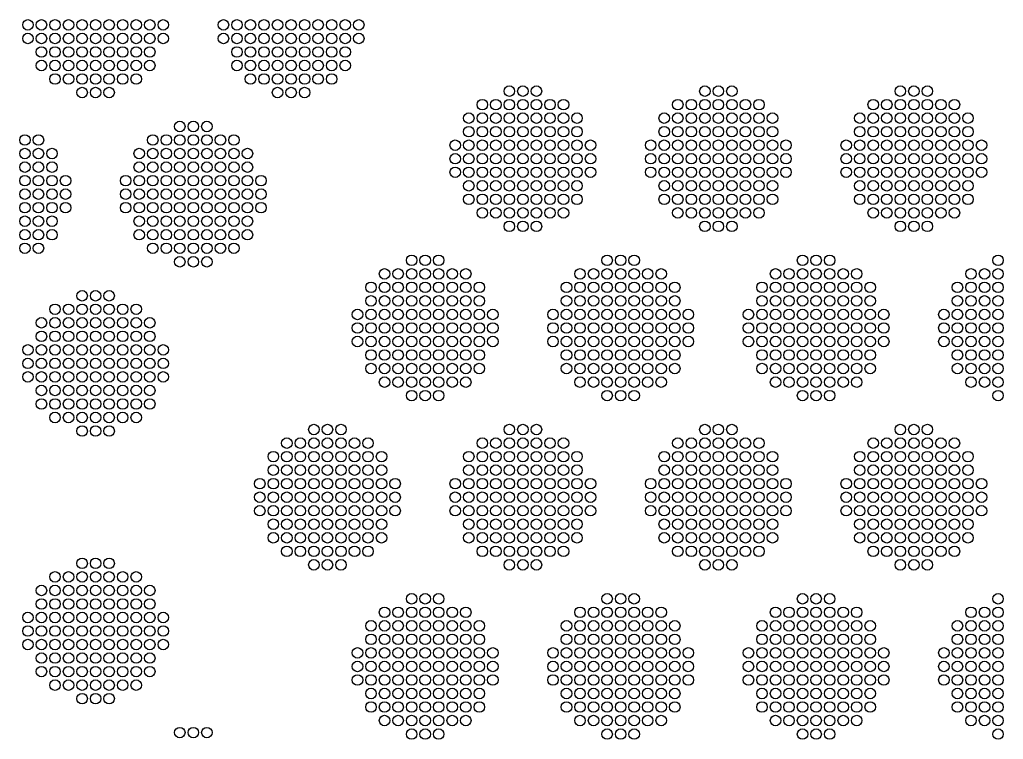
# Model space of a CAD drawing. Extents: x -49 to 54, y -38 to 38.
# Drawn here: x 8.96 to 15.5, y -0.04 to 4.75 of the extents above; entities that cross this region are included whole.
import ezdxf

# ---------------------------------------------------------------- set-up
doc = ezdxf.new("R2010")
doc.units = 0
doc.layers.add('LOWER_ELECTRODE', color=1, linetype='CONTINUOUS')

msp = doc.modelspace()

# ---------------------------------------------------------------- linework, layer by layer
at = {"layer": 'LOWER_ELECTRODE'}
for centre in [(9.0128, 4.7128), (9.1028, 4.7128), (9.1928, 4.7128), (9.2828, 4.7128), (9.3728, 4.7128), (9.4628, 4.7128), (9.5528, 4.7128), (9.6428, 4.7128), (9.7328, 4.7128), (9.8228, 4.7128), (9.9128, 4.7128), (10.3128, 4.7128), (10.4028, 4.7128), (10.4928, 4.7128), (10.5828, 4.7128), (10.6728, 4.7128), (10.7628, 4.7128), (10.8528, 4.7128), (10.9428, 4.7128), (11.0328, 4.7128), (11.1228, 4.7128), (11.2128, 4.7128), (9.0128, 4.6228), (9.1028, 4.6228), (9.1928, 4.6228), (9.2828, 4.6228), (9.3728, 4.6228), (9.4628, 4.6228), (9.5528, 4.6228), (9.6428, 4.6228), (9.7328, 4.6228), (9.8228, 4.6228), (9.9128, 4.6228), (10.3128, 4.6228), (10.4028, 4.6228), (10.4928, 4.6228), (10.5828, 4.6228), (10.6728, 4.6228), (10.7628, 4.6228), (10.8528, 4.6228), (10.9428, 4.6228), (11.0328, 4.6228), (11.1228, 4.6228), (11.2128, 4.6228), (9.1028, 4.5328), (9.1928, 4.5328), (9.2828, 4.5328), (9.3728, 4.5328), (9.4628, 4.5328), (9.5528, 4.5328), (9.6428, 4.5328), (9.7328, 4.5328), (9.8228, 4.5328), (10.4028, 4.5328), (10.4928, 4.5328), (10.5828, 4.5328), (10.6728, 4.5328), (10.7628, 4.5328), (10.8528, 4.5328), (10.9428, 4.5328), (11.0328, 4.5328), (11.1228, 4.5328), (9.1028, 4.4428), (9.1928, 4.4428), (9.2828, 4.4428), (9.3728, 4.4428), (9.4628, 4.4428), (9.5528, 4.4428), (9.6428, 4.4428), (9.7328, 4.4428), (9.8228, 4.4428), (10.4028, 4.4428), (10.4928, 4.4428), (10.5828, 4.4428), (10.6728, 4.4428), (10.7628, 4.4428), (10.8528, 4.4428), (10.9428, 4.4428), (11.0328, 4.4428), (11.1228, 4.4428), (9.1928, 4.3528), (9.2828, 4.3528), (9.3728, 4.3528), (9.4628, 4.3528), (9.5528, 4.3528), (9.6428, 4.3528), (9.7328, 4.3528), (10.4928, 4.3528), (10.5828, 4.3528), (10.6728, 4.3528), (10.7628, 4.3528), (10.8528, 4.3528), (10.9428, 4.3528), (11.0328, 4.3528), (9.3728, 4.2628), (9.4628, 4.2628), (9.5528, 4.2628), (10.6728, 4.2628), (10.7628, 4.2628), (10.8528, 4.2628), (12.2146, 4.2726), (12.3046, 4.2726), (12.3946, 4.2726), (13.5146, 4.2726), (13.6046, 4.2726), (13.6946, 4.2726), (14.8146, 4.2726), (14.9046, 4.2726), (14.9946, 4.2726), (12.0346, 4.1826), (12.1246, 4.1826), (12.2146, 4.1826), (12.3046, 4.1826), (12.3946, 4.1826), (12.4846, 4.1826), (12.5746, 4.1826), (13.3346, 4.1826), (13.4246, 4.1826), (13.5146, 4.1826), (13.6046, 4.1826), (13.6946, 4.1826), (13.7846, 4.1826), (13.8746, 4.1826), (14.6346, 4.1826), (14.7246, 4.1826), (14.8146, 4.1826), (14.9046, 4.1826), (14.9946, 4.1826), (15.0846, 4.1826), (15.1746, 4.1826), (11.9446, 4.0926), (12.0346, 4.0926), (12.1246, 4.0926), (12.2146, 4.0926), (12.3046, 4.0926), (12.3946, 4.0926), (12.4846, 4.0926), (12.5746, 4.0926), (12.6646, 4.0926), (13.2446, 4.0926), (13.3346, 4.0926), (13.4246, 4.0926), (13.5146, 4.0926), (13.6046, 4.0926), (13.6946, 4.0926), (13.7846, 4.0926), (13.8746, 4.0926), (13.9646, 4.0926), (14.5446, 4.0926), (14.6346, 4.0926), (14.7246, 4.0926), (14.8146, 4.0926), (14.9046, 4.0926), (14.9946, 4.0926), (15.0846, 4.0926), (15.1746, 4.0926), (15.2646, 4.0926), (10.0228, 4.037), (10.1128, 4.037), (10.2028, 4.037), (11.9446, 4.0026), (12.0346, 4.0026), (12.1246, 4.0026), (12.2146, 4.0026), (12.3046, 4.0026), (12.3946, 4.0026), (12.4846, 4.0026), (12.5746, 4.0026), (12.6646, 4.0026), (13.2446, 4.0026), (13.3346, 4.0026), (13.4246, 4.0026), (13.5146, 4.0026), (13.6046, 4.0026), (13.6946, 4.0026), (13.7846, 4.0026), (13.8746, 4.0026), (13.9646, 4.0026), (14.5446, 4.0026), (14.6346, 4.0026), (14.7246, 4.0026), (14.8146, 4.0026), (14.9046, 4.0026), (14.9946, 4.0026), (15.0846, 4.0026), (15.1746, 4.0026), (15.2646, 4.0026), (8.9928, 3.947), (9.0828, 3.947), (9.8428, 3.947), (9.9328, 3.947), (10.0228, 3.947), (10.1128, 3.947), (10.2028, 3.947), (10.2928, 3.947), (10.3828, 3.947), (11.8546, 3.9126), (11.9446, 3.9126), (12.0346, 3.9126), (12.1246, 3.9126), (12.2146, 3.9126), (12.3046, 3.9126), (12.3946, 3.9126), (12.4846, 3.9126), (12.5746, 3.9126), (12.6646, 3.9126), (12.7546, 3.9126), (13.1546, 3.9126), (13.2446, 3.9126), (13.3346, 3.9126), (13.4246, 3.9126), (13.5146, 3.9126), (13.6046, 3.9126), (13.6946, 3.9126), (13.7846, 3.9126), (13.8746, 3.9126), (13.9646, 3.9126), (14.0546, 3.9126), (14.4546, 3.9126), (14.5446, 3.9126), (14.6346, 3.9126), (14.7246, 3.9126), (14.8146, 3.9126), (14.9046, 3.9126), (14.9946, 3.9126), (15.0846, 3.9126), (15.1746, 3.9126), (15.2646, 3.9126), (15.3546, 3.9126), (8.9928, 3.857), (9.0828, 3.857), (9.1728, 3.857), (9.7528, 3.857), (9.8428, 3.857), (9.9328, 3.857), (10.0228, 3.857), (10.1128, 3.857), (10.2028, 3.857), (10.2928, 3.857), (10.3828, 3.857), (10.4728, 3.857), (8.9928, 3.767), (9.0828, 3.767), (9.1728, 3.767), (9.7528, 3.767), (9.8428, 3.767), (9.9328, 3.767), (10.0228, 3.767), (10.1128, 3.767), (10.2028, 3.767), (10.2928, 3.767), (10.3828, 3.767), (10.4728, 3.767), (11.8546, 3.8226), (11.9446, 3.8226), (12.0346, 3.8226), (12.1246, 3.8226), (12.2146, 3.8226), (12.3046, 3.8226), (12.3946, 3.8226), (12.4846, 3.8226), (12.5746, 3.8226), (12.6646, 3.8226), (12.7546, 3.8226), (13.1546, 3.8226), (13.2446, 3.8226), (13.3346, 3.8226), (13.4246, 3.8226), (13.5146, 3.8226), (13.6046, 3.8226), (13.6946, 3.8226), (13.7846, 3.8226), (13.8746, 3.8226), (13.9646, 3.8226), (14.0546, 3.8226), (14.4546, 3.8226), (14.5446, 3.8226), (14.6346, 3.8226), (14.7246, 3.8226), (14.8146, 3.8226), (14.9046, 3.8226), (14.9946, 3.8226), (15.0846, 3.8226), (15.1746, 3.8226), (15.2646, 3.8226), (15.3546, 3.8226), (11.8546, 3.7326), (11.9446, 3.7326), (12.0346, 3.7326), (12.1246, 3.7326), (12.2146, 3.7326), (12.3046, 3.7326), (12.3946, 3.7326), (12.4846, 3.7326), (12.5746, 3.7326), (12.6646, 3.7326), (12.7546, 3.7326), (13.1546, 3.7326), (13.2446, 3.7326), (13.3346, 3.7326), (13.4246, 3.7326), (13.5146, 3.7326), (13.6046, 3.7326), (13.6946, 3.7326), (13.7846, 3.7326), (13.8746, 3.7326), (13.9646, 3.7326), (14.0546, 3.7326), (14.4546, 3.7326), (14.5446, 3.7326), (14.6346, 3.7326), (14.7246, 3.7326), (14.8146, 3.7326), (14.9046, 3.7326), (14.9946, 3.7326), (15.0846, 3.7326), (15.1746, 3.7326), (15.2646, 3.7326), (15.3546, 3.7326), (8.9928, 3.677), (9.0828, 3.677), (9.1728, 3.677), (9.2628, 3.677), (9.6628, 3.677), (9.7528, 3.677), (9.8428, 3.677), (9.9328, 3.677), (10.0228, 3.677), (10.1128, 3.677), (10.2028, 3.677), (10.2928, 3.677), (10.3828, 3.677), (10.4728, 3.677), (10.5628, 3.677), (11.9446, 3.6426), (12.0346, 3.6426), (12.1246, 3.6426), (12.2146, 3.6426), (12.3046, 3.6426), (12.3946, 3.6426), (12.4846, 3.6426), (12.5746, 3.6426), (12.6646, 3.6426), (13.2446, 3.6426), (13.3346, 3.6426), (13.4246, 3.6426), (13.5146, 3.6426), (13.6046, 3.6426), (13.6946, 3.6426), (13.7846, 3.6426), (13.8746, 3.6426), (13.9646, 3.6426), (14.5446, 3.6426), (14.6346, 3.6426), (14.7246, 3.6426), (14.8146, 3.6426), (14.9046, 3.6426), (14.9946, 3.6426), (15.0846, 3.6426), (15.1746, 3.6426), (15.2646, 3.6426), (8.9928, 3.587), (9.0828, 3.587), (9.1728, 3.587), (9.2628, 3.587), (9.6628, 3.587), (9.7528, 3.587), (9.8428, 3.587), (9.9328, 3.587), (10.0228, 3.587), (10.1128, 3.587), (10.2028, 3.587), (10.2928, 3.587), (10.3828, 3.587), (10.4728, 3.587), (10.5628, 3.587), (11.9446, 3.5526), (12.0346, 3.5526), (12.1246, 3.5526), (12.2146, 3.5526), (12.3046, 3.5526), (12.3946, 3.5526), (12.4846, 3.5526), (12.5746, 3.5526), (12.6646, 3.5526), (13.2446, 3.5526), (13.3346, 3.5526), (13.4246, 3.5526), (13.5146, 3.5526), (13.6046, 3.5526), (13.6946, 3.5526), (13.7846, 3.5526), (13.8746, 3.5526), (13.9646, 3.5526), (14.5446, 3.5526), (14.6346, 3.5526), (14.7246, 3.5526), (14.8146, 3.5526), (14.9046, 3.5526), (14.9946, 3.5526), (15.0846, 3.5526), (15.1746, 3.5526), (15.2646, 3.5526), (8.9928, 3.497), (9.0828, 3.497), (9.1728, 3.497), (9.2628, 3.497), (9.6628, 3.497), (9.7528, 3.497), (9.8428, 3.497), (9.9328, 3.497), (10.0228, 3.497), (10.1128, 3.497), (10.2028, 3.497), (10.2928, 3.497), (10.3828, 3.497), (10.4728, 3.497), (10.5628, 3.497), (12.0346, 3.4626), (12.1246, 3.4626), (12.2146, 3.4626), (12.3046, 3.4626), (12.3946, 3.4626), (12.4846, 3.4626), (12.5746, 3.4626), (13.3346, 3.4626), (13.4246, 3.4626), (13.5146, 3.4626), (13.6046, 3.4626), (13.6946, 3.4626), (13.7846, 3.4626), (13.8746, 3.4626), (14.6346, 3.4626), (14.7246, 3.4626), (14.8146, 3.4626), (14.9046, 3.4626), (14.9946, 3.4626), (15.0846, 3.4626), (15.1746, 3.4626), (8.9928, 3.407), (9.0828, 3.407), (9.1728, 3.407), (9.7528, 3.407), (9.8428, 3.407), (9.9328, 3.407), (10.0228, 3.407), (10.1128, 3.407), (10.2028, 3.407), (10.2928, 3.407), (10.3828, 3.407), (10.4728, 3.407), (12.2146, 3.3726), (12.3046, 3.3726), (12.3946, 3.3726), (13.5146, 3.3726), (13.6046, 3.3726), (13.6946, 3.3726), (14.8146, 3.3726), (14.9046, 3.3726), (14.9946, 3.3726), (8.9928, 3.317), (9.0828, 3.317), (9.1728, 3.317), (9.7528, 3.317), (9.8428, 3.317), (9.9328, 3.317), (10.0228, 3.317), (10.1128, 3.317), (10.2028, 3.317), (10.2928, 3.317), (10.3828, 3.317), (10.4728, 3.317), (8.9928, 3.227), (9.0828, 3.227), (9.8428, 3.227), (9.9328, 3.227), (10.0228, 3.227), (10.1128, 3.227), (10.2028, 3.227), (10.2928, 3.227), (10.3828, 3.227), (10.0228, 3.137), (10.1128, 3.137), (10.2028, 3.137), (11.5646, 3.1468), (11.6546, 3.1468), (11.7446, 3.1468), (12.8646, 3.1468), (12.9546, 3.1468), (13.0446, 3.1468), (14.1646, 3.1468), (14.2546, 3.1468), (14.3446, 3.1468), (15.4646, 3.1468), (11.3846, 3.0568), (11.4746, 3.0568), (11.5646, 3.0568), (11.6546, 3.0568), (11.7446, 3.0568), (11.8346, 3.0568), (11.9246, 3.0568), (12.6846, 3.0568), (12.7746, 3.0568), (12.8646, 3.0568), (12.9546, 3.0568), (13.0446, 3.0568), (13.1346, 3.0568), (13.2246, 3.0568), (13.9846, 3.0568), (14.0746, 3.0568), (14.1646, 3.0568), (14.2546, 3.0568), (14.3446, 3.0568), (14.4346, 3.0568), (14.5246, 3.0568), (15.2846, 3.0568), (15.3746, 3.0568), (15.4646, 3.0568), (9.3728, 2.9111), (9.4628, 2.9111), (9.5528, 2.9111), (11.2946, 2.9668), (11.3846, 2.9668), (11.4746, 2.9668), (11.5646, 2.9668), (11.6546, 2.9668), (11.7446, 2.9668), (11.8346, 2.9668), (11.9246, 2.9668), (12.0146, 2.9668), (12.5946, 2.9668), (12.6846, 2.9668), (12.7746, 2.9668), (12.8646, 2.9668), (12.9546, 2.9668), (13.0446, 2.9668), (13.1346, 2.9668), (13.2246, 2.9668), (13.3146, 2.9668), (13.8946, 2.9668), (13.9846, 2.9668), (14.0746, 2.9668), (14.1646, 2.9668), (14.2546, 2.9668), (14.3446, 2.9668), (14.4346, 2.9668), (14.5246, 2.9668), (14.6146, 2.9668), (15.1946, 2.9668), (15.2846, 2.9668), (15.3746, 2.9668), (15.4646, 2.9668), (11.2946, 2.8768), (11.3846, 2.8768), (11.4746, 2.8768), (11.5646, 2.8768), (11.6546, 2.8768), (11.7446, 2.8768), (11.8346, 2.8768), (11.9246, 2.8768), (12.0146, 2.8768), (12.5946, 2.8768), (12.6846, 2.8768), (12.7746, 2.8768), (12.8646, 2.8768), (12.9546, 2.8768), (13.0446, 2.8768), (13.1346, 2.8768), (13.2246, 2.8768), (13.3146, 2.8768), (13.8946, 2.8768), (13.9846, 2.8768), (14.0746, 2.8768), (14.1646, 2.8768), (14.2546, 2.8768), (14.3446, 2.8768), (14.4346, 2.8768), (14.5246, 2.8768), (14.6146, 2.8768), (15.1946, 2.8768), (15.2846, 2.8768), (15.3746, 2.8768), (15.4646, 2.8768), (9.1928, 2.8211), (9.2828, 2.8211), (9.3728, 2.8211), (9.4628, 2.8211), (9.5528, 2.8211), (9.6428, 2.8211), (9.7328, 2.8211), (11.2046, 2.7868), (11.2946, 2.7868), (11.3846, 2.7868), (11.4746, 2.7868), (11.5646, 2.7868), (11.6546, 2.7868), (11.7446, 2.7868), (11.8346, 2.7868), (11.9246, 2.7868), (12.0146, 2.7868), (12.1046, 2.7868), (12.5046, 2.7868), (12.5946, 2.7868), (12.6846, 2.7868), (12.7746, 2.7868), (12.8646, 2.7868), (12.9546, 2.7868), (13.0446, 2.7868), (13.1346, 2.7868), (13.2246, 2.7868), (13.3146, 2.7868), (13.4046, 2.7868), (13.8046, 2.7868), (13.8946, 2.7868), (13.9846, 2.7868), (14.0746, 2.7868), (14.1646, 2.7868), (14.2546, 2.7868), (14.3446, 2.7868), (14.4346, 2.7868), (14.5246, 2.7868), (14.6146, 2.7868), (14.7046, 2.7868), (15.1046, 2.7868), (15.1946, 2.7868), (15.2846, 2.7868), (15.3746, 2.7868), (15.4646, 2.7868), (9.1028, 2.7311), (9.1928, 2.7311), (9.2828, 2.7311), (9.3728, 2.7311), (9.4628, 2.7311), (9.5528, 2.7311), (9.6428, 2.7311), (9.7328, 2.7311), (9.8228, 2.7311), (11.2046, 2.6968), (11.2946, 2.6968), (11.3846, 2.6968), (11.4746, 2.6968), (11.5646, 2.6968), (11.6546, 2.6968), (11.7446, 2.6968), (11.8346, 2.6968), (11.9246, 2.6968), (12.0146, 2.6968), (12.1046, 2.6968), (12.5046, 2.6968), (12.5946, 2.6968), (12.6846, 2.6968), (12.7746, 2.6968), (12.8646, 2.6968), (12.9546, 2.6968), (13.0446, 2.6968), (13.1346, 2.6968), (13.2246, 2.6968), (13.3146, 2.6968), (13.4046, 2.6968), (13.8046, 2.6968), (13.8946, 2.6968), (13.9846, 2.6968), (14.0746, 2.6968), (14.1646, 2.6968), (14.2546, 2.6968), (14.3446, 2.6968), (14.4346, 2.6968), (14.5246, 2.6968), (14.6146, 2.6968), (14.7046, 2.6968), (15.1046, 2.6968), (15.1946, 2.6968), (15.2846, 2.6968), (15.3746, 2.6968), (15.4646, 2.6968), (9.1028, 2.6411), (9.1928, 2.6411), (9.2828, 2.6411), (9.3728, 2.6411), (9.4628, 2.6411), (9.5528, 2.6411), (9.6428, 2.6411), (9.7328, 2.6411), (9.8228, 2.6411), (11.2046, 2.6068), (11.2946, 2.6068), (11.3846, 2.6068), (11.4746, 2.6068), (11.5646, 2.6068), (11.6546, 2.6068), (11.7446, 2.6068), (11.8346, 2.6068), (11.9246, 2.6068), (12.0146, 2.6068), (12.1046, 2.6068), (12.5046, 2.6068), (12.5946, 2.6068), (12.6846, 2.6068), (12.7746, 2.6068), (12.8646, 2.6068), (12.9546, 2.6068), (13.0446, 2.6068), (13.1346, 2.6068), (13.2246, 2.6068), (13.3146, 2.6068), (13.4046, 2.6068), (13.8046, 2.6068), (13.8946, 2.6068), (13.9846, 2.6068), (14.0746, 2.6068), (14.1646, 2.6068), (14.2546, 2.6068), (14.3446, 2.6068), (14.4346, 2.6068), (14.5246, 2.6068), (14.6146, 2.6068), (14.7046, 2.6068), (15.1046, 2.6068), (15.1946, 2.6068), (15.2846, 2.6068), (15.3746, 2.6068), (15.4646, 2.6068), (9.0128, 2.5511), (9.1028, 2.5511), (9.1928, 2.5511), (9.2828, 2.5511), (9.3728, 2.5511), (9.4628, 2.5511), (9.5528, 2.5511), (9.6428, 2.5511), (9.7328, 2.5511), (9.8228, 2.5511), (9.9128, 2.5511), (11.2946, 2.5168), (11.3846, 2.5168), (11.4746, 2.5168), (11.5646, 2.5168), (11.6546, 2.5168), (11.7446, 2.5168), (11.8346, 2.5168), (11.9246, 2.5168), (12.0146, 2.5168), (12.5946, 2.5168), (12.6846, 2.5168), (12.7746, 2.5168), (12.8646, 2.5168), (12.9546, 2.5168), (13.0446, 2.5168), (13.1346, 2.5168), (13.2246, 2.5168), (13.3146, 2.5168), (13.8946, 2.5168), (13.9846, 2.5168), (14.0746, 2.5168), (14.1646, 2.5168), (14.2546, 2.5168), (14.3446, 2.5168), (14.4346, 2.5168), (14.5246, 2.5168), (14.6146, 2.5168), (15.1946, 2.5168), (15.2846, 2.5168), (15.3746, 2.5168), (15.4646, 2.5168), (9.0128, 2.4611), (9.1028, 2.4611), (9.1928, 2.4611), (9.2828, 2.4611), (9.3728, 2.4611), (9.4628, 2.4611), (9.5528, 2.4611), (9.6428, 2.4611), (9.7328, 2.4611), (9.8228, 2.4611), (9.9128, 2.4611), (11.2946, 2.4268), (11.3846, 2.4268), (11.4746, 2.4268), (11.5646, 2.4268), (11.6546, 2.4268), (11.7446, 2.4268), (11.8346, 2.4268), (11.9246, 2.4268), (12.0146, 2.4268), (12.5946, 2.4268), (12.6846, 2.4268), (12.7746, 2.4268), (12.8646, 2.4268), (12.9546, 2.4268), (13.0446, 2.4268), (13.1346, 2.4268), (13.2246, 2.4268), (13.3146, 2.4268), (13.8946, 2.4268), (13.9846, 2.4268), (14.0746, 2.4268), (14.1646, 2.4268), (14.2546, 2.4268), (14.3446, 2.4268), (14.4346, 2.4268), (14.5246, 2.4268), (14.6146, 2.4268), (15.1946, 2.4268), (15.2846, 2.4268), (15.3746, 2.4268), (15.4646, 2.4268), (9.0128, 2.3711), (9.1028, 2.3711), (9.1928, 2.3711), (9.2828, 2.3711), (9.3728, 2.3711), (9.4628, 2.3711), (9.5528, 2.3711), (9.6428, 2.3711), (9.7328, 2.3711), (9.8228, 2.3711), (9.9128, 2.3711), (11.3846, 2.3368), (11.4746, 2.3368), (11.5646, 2.3368), (11.6546, 2.3368), (11.7446, 2.3368), (11.8346, 2.3368), (11.9246, 2.3368), (12.6846, 2.3368), (12.7746, 2.3368), (12.8646, 2.3368), (12.9546, 2.3368), (13.0446, 2.3368), (13.1346, 2.3368), (13.2246, 2.3368), (13.9846, 2.3368), (14.0746, 2.3368), (14.1646, 2.3368), (14.2546, 2.3368), (14.3446, 2.3368), (14.4346, 2.3368), (14.5246, 2.3368), (15.2846, 2.3368), (15.3746, 2.3368), (15.4646, 2.3368), (9.1028, 2.2811), (9.1928, 2.2811), (9.2828, 2.2811), (9.3728, 2.2811), (9.4628, 2.2811), (9.5528, 2.2811), (9.6428, 2.2811), (9.7328, 2.2811), (9.8228, 2.2811), (9.1028, 2.1911), (9.1928, 2.1911), (9.2828, 2.1911), (9.3728, 2.1911), (9.4628, 2.1911), (9.5528, 2.1911), (9.6428, 2.1911), (9.7328, 2.1911), (9.8228, 2.1911), (11.5646, 2.2468), (11.6546, 2.2468), (11.7446, 2.2468), (12.8646, 2.2468), (12.9546, 2.2468), (13.0446, 2.2468), (14.1646, 2.2468), (14.2546, 2.2468), (14.3446, 2.2468), (15.4646, 2.2468), (9.1928, 2.1011), (9.2828, 2.1011), (9.3728, 2.1011), (9.4628, 2.1011), (9.5528, 2.1011), (9.6428, 2.1011), (9.7328, 2.1011), (9.3728, 2.0111), (9.4628, 2.0111), (9.5528, 2.0111), (10.9146, 2.0209), (11.0046, 2.0209), (11.0946, 2.0209), (12.2146, 2.0209), (12.3046, 2.0209), (12.3946, 2.0209), (13.5146, 2.0209), (13.6046, 2.0209), (13.6946, 2.0209), (14.8146, 2.0209), (14.9046, 2.0209), (14.9946, 2.0209), (10.7346, 1.9309), (10.8246, 1.9309), (10.9146, 1.9309), (11.0046, 1.9309), (11.0946, 1.9309), (11.1846, 1.9309), (11.2746, 1.9309), (12.0346, 1.9309), (12.1246, 1.9309), (12.2146, 1.9309), (12.3046, 1.9309), (12.3946, 1.9309), (12.4846, 1.9309), (12.5746, 1.9309), (13.3346, 1.9309), (13.4246, 1.9309), (13.5146, 1.9309), (13.6046, 1.9309), (13.6946, 1.9309), (13.7846, 1.9309), (13.8746, 1.9309), (14.6346, 1.9309), (14.7246, 1.9309), (14.8146, 1.9309), (14.9046, 1.9309), (14.9946, 1.9309), (15.0846, 1.9309), (15.1746, 1.9309), (10.6446, 1.8409), (10.7346, 1.8409), (10.8246, 1.8409), (10.9146, 1.8409), (11.0046, 1.8409), (11.0946, 1.8409), (11.1846, 1.8409), (11.2746, 1.8409), (11.3646, 1.8409), (11.9446, 1.8409), (12.0346, 1.8409), (12.1246, 1.8409), (12.2146, 1.8409), (12.3046, 1.8409), (12.3946, 1.8409), (12.4846, 1.8409), (12.5746, 1.8409), (12.6646, 1.8409), (13.2446, 1.8409), (13.3346, 1.8409), (13.4246, 1.8409), (13.5146, 1.8409), (13.6046, 1.8409), (13.6946, 1.8409), (13.7846, 1.8409), (13.8746, 1.8409), (13.9646, 1.8409), (14.5446, 1.8409), (14.6346, 1.8409), (14.7246, 1.8409), (14.8146, 1.8409), (14.9046, 1.8409), (14.9946, 1.8409), (15.0846, 1.8409), (15.1746, 1.8409), (15.2646, 1.8409), (10.6446, 1.7509), (10.7346, 1.7509), (10.8246, 1.7509), (10.9146, 1.7509), (11.0046, 1.7509), (11.0946, 1.7509), (11.1846, 1.7509), (11.2746, 1.7509), (11.3646, 1.7509), (11.9446, 1.7509), (12.0346, 1.7509), (12.1246, 1.7509), (12.2146, 1.7509), (12.3046, 1.7509), (12.3946, 1.7509), (12.4846, 1.7509), (12.5746, 1.7509), (12.6646, 1.7509), (13.2446, 1.7509), (13.3346, 1.7509), (13.4246, 1.7509), (13.5146, 1.7509), (13.6046, 1.7509), (13.6946, 1.7509), (13.7846, 1.7509), (13.8746, 1.7509), (13.9646, 1.7509), (14.5446, 1.7509), (14.6346, 1.7509), (14.7246, 1.7509), (14.8146, 1.7509), (14.9046, 1.7509), (14.9946, 1.7509), (15.0846, 1.7509), (15.1746, 1.7509), (15.2646, 1.7509), (10.5546, 1.6609), (10.6446, 1.6609), (10.7346, 1.6609), (10.8246, 1.6609), (10.9146, 1.6609), (11.0046, 1.6609), (11.0946, 1.6609), (11.1846, 1.6609), (11.2746, 1.6609), (11.3646, 1.6609), (11.4546, 1.6609), (11.8546, 1.6609), (11.9446, 1.6609), (12.0346, 1.6609), (12.1246, 1.6609), (12.2146, 1.6609), (12.3046, 1.6609), (12.3946, 1.6609), (12.4846, 1.6609), (12.5746, 1.6609), (12.6646, 1.6609), (12.7546, 1.6609), (13.1546, 1.6609), (13.2446, 1.6609), (13.3346, 1.6609), (13.4246, 1.6609), (13.5146, 1.6609), (13.6046, 1.6609), (13.6946, 1.6609), (13.7846, 1.6609), (13.8746, 1.6609), (13.9646, 1.6609), (14.0546, 1.6609), (14.4546, 1.6609), (14.5446, 1.6609), (14.6346, 1.6609), (14.7246, 1.6609), (14.8146, 1.6609), (14.9046, 1.6609), (14.9946, 1.6609), (15.0846, 1.6609), (15.1746, 1.6609), (15.2646, 1.6609), (15.3546, 1.6609), (10.5546, 1.5709), (10.6446, 1.5709), (10.7346, 1.5709), (10.8246, 1.5709), (10.9146, 1.5709), (11.0046, 1.5709), (11.0946, 1.5709), (11.1846, 1.5709), (11.2746, 1.5709), (11.3646, 1.5709), (11.4546, 1.5709), (11.8546, 1.5709), (11.9446, 1.5709), (12.0346, 1.5709), (12.1246, 1.5709), (12.2146, 1.5709), (12.3046, 1.5709), (12.3946, 1.5709), (12.4846, 1.5709), (12.5746, 1.5709), (12.6646, 1.5709), (12.7546, 1.5709), (13.1546, 1.5709), (13.2446, 1.5709), (13.3346, 1.5709), (13.4246, 1.5709), (13.5146, 1.5709), (13.6046, 1.5709), (13.6946, 1.5709), (13.7846, 1.5709), (13.8746, 1.5709), (13.9646, 1.5709), (14.0546, 1.5709), (14.4546, 1.5709), (14.5446, 1.5709), (14.6346, 1.5709), (14.7246, 1.5709), (14.8146, 1.5709), (14.9046, 1.5709), (14.9946, 1.5709), (15.0846, 1.5709), (15.1746, 1.5709), (15.2646, 1.5709), (15.3546, 1.5709), (10.5546, 1.4809), (10.6446, 1.4809), (10.7346, 1.4809), (10.8246, 1.4809), (10.9146, 1.4809), (11.0046, 1.4809), (11.0946, 1.4809), (11.1846, 1.4809), (11.2746, 1.4809), (11.3646, 1.4809), (11.4546, 1.4809), (11.8546, 1.4809), (11.9446, 1.4809), (12.0346, 1.4809), (12.1246, 1.4809), (12.2146, 1.4809), (12.3046, 1.4809), (12.3946, 1.4809), (12.4846, 1.4809), (12.5746, 1.4809), (12.6646, 1.4809), (12.7546, 1.4809), (13.1546, 1.4809), (13.2446, 1.4809), (13.3346, 1.4809), (13.4246, 1.4809), (13.5146, 1.4809), (13.6046, 1.4809), (13.6946, 1.4809), (13.7846, 1.4809), (13.8746, 1.4809), (13.9646, 1.4809), (14.0546, 1.4809), (14.4546, 1.4809), (14.5446, 1.4809), (14.6346, 1.4809), (14.7246, 1.4809), (14.8146, 1.4809), (14.9046, 1.4809), (14.9946, 1.4809), (15.0846, 1.4809), (15.1746, 1.4809), (15.2646, 1.4809), (15.3546, 1.4809), (10.6446, 1.3909), (10.7346, 1.3909), (10.8246, 1.3909), (10.9146, 1.3909), (11.0046, 1.3909), (11.0946, 1.3909), (11.1846, 1.3909), (11.2746, 1.3909), (11.3646, 1.3909), (11.9446, 1.3909), (12.0346, 1.3909), (12.1246, 1.3909), (12.2146, 1.3909), (12.3046, 1.3909), (12.3946, 1.3909), (12.4846, 1.3909), (12.5746, 1.3909), (12.6646, 1.3909), (13.2446, 1.3909), (13.3346, 1.3909), (13.4246, 1.3909), (13.5146, 1.3909), (13.6046, 1.3909), (13.6946, 1.3909), (13.7846, 1.3909), (13.8746, 1.3909), (13.9646, 1.3909), (14.5446, 1.3909), (14.6346, 1.3909), (14.7246, 1.3909), (14.8146, 1.3909), (14.9046, 1.3909), (14.9946, 1.3909), (15.0846, 1.3909), (15.1746, 1.3909), (15.2646, 1.3909), (10.6446, 1.3009), (10.7346, 1.3009), (10.8246, 1.3009), (10.9146, 1.3009), (11.0046, 1.3009), (11.0946, 1.3009), (11.1846, 1.3009), (11.2746, 1.3009), (11.3646, 1.3009), (11.9446, 1.3009), (12.0346, 1.3009), (12.1246, 1.3009), (12.2146, 1.3009), (12.3046, 1.3009), (12.3946, 1.3009), (12.4846, 1.3009), (12.5746, 1.3009), (12.6646, 1.3009), (13.2446, 1.3009), (13.3346, 1.3009), (13.4246, 1.3009), (13.5146, 1.3009), (13.6046, 1.3009), (13.6946, 1.3009), (13.7846, 1.3009), (13.8746, 1.3009), (13.9646, 1.3009), (14.5446, 1.3009), (14.6346, 1.3009), (14.7246, 1.3009), (14.8146, 1.3009), (14.9046, 1.3009), (14.9946, 1.3009), (15.0846, 1.3009), (15.1746, 1.3009), (15.2646, 1.3009), (10.7346, 1.2109), (10.8246, 1.2109), (10.9146, 1.2109), (11.0046, 1.2109), (11.0946, 1.2109), (11.1846, 1.2109), (11.2746, 1.2109), (12.0346, 1.2109), (12.1246, 1.2109), (12.2146, 1.2109), (12.3046, 1.2109), (12.3946, 1.2109), (12.4846, 1.2109), (12.5746, 1.2109), (13.3346, 1.2109), (13.4246, 1.2109), (13.5146, 1.2109), (13.6046, 1.2109), (13.6946, 1.2109), (13.7846, 1.2109), (13.8746, 1.2109), (14.6346, 1.2109), (14.7246, 1.2109), (14.8146, 1.2109), (14.9046, 1.2109), (14.9946, 1.2109), (15.0846, 1.2109), (15.1746, 1.2109), (9.3728, 1.1307), (9.4628, 1.1307), (9.5528, 1.1307), (10.9146, 1.1209), (11.0046, 1.1209), (11.0946, 1.1209), (12.2146, 1.1209), (12.3046, 1.1209), (12.3946, 1.1209), (13.5146, 1.1209), (13.6046, 1.1209), (13.6946, 1.1209), (14.8146, 1.1209), (14.9046, 1.1209), (14.9946, 1.1209), (9.1928, 1.0407), (9.2828, 1.0407), (9.3728, 1.0407), (9.4628, 1.0407), (9.5528, 1.0407), (9.6428, 1.0407), (9.7328, 1.0407), (9.1028, 0.9507), (9.1928, 0.9507), (9.2828, 0.9507), (9.3728, 0.9507), (9.4628, 0.9507), (9.5528, 0.9507), (9.6428, 0.9507), (9.7328, 0.9507), (9.8228, 0.9507), (11.5646, 0.8951), (11.6546, 0.8951), (11.7446, 0.8951), (12.8646, 0.8951), (12.9546, 0.8951), (13.0446, 0.8951), (14.1646, 0.8951), (14.2546, 0.8951), (14.3446, 0.8951), (15.4646, 0.8951), (9.1028, 0.8607), (9.1928, 0.8607), (9.2828, 0.8607), (9.3728, 0.8607), (9.4628, 0.8607), (9.5528, 0.8607), (9.6428, 0.8607), (9.7328, 0.8607), (9.8228, 0.8607), (9.0128, 0.7707), (9.1028, 0.7707), (9.1928, 0.7707), (9.2828, 0.7707), (9.3728, 0.7707), (9.4628, 0.7707), (9.5528, 0.7707), (9.6428, 0.7707), (9.7328, 0.7707), (9.8228, 0.7707), (9.9128, 0.7707), (11.3846, 0.8051), (11.4746, 0.8051), (11.5646, 0.8051), (11.6546, 0.8051), (11.7446, 0.8051), (11.8346, 0.8051), (11.9246, 0.8051), (12.6846, 0.8051), (12.7746, 0.8051), (12.8646, 0.8051), (12.9546, 0.8051), (13.0446, 0.8051), (13.1346, 0.8051), (13.2246, 0.8051), (13.9846, 0.8051), (14.0746, 0.8051), (14.1646, 0.8051), (14.2546, 0.8051), (14.3446, 0.8051), (14.4346, 0.8051), (14.5246, 0.8051), (15.2846, 0.8051), (15.3746, 0.8051), (15.4646, 0.8051), (11.2946, 0.7151), (11.3846, 0.7151), (11.4746, 0.7151), (11.5646, 0.7151), (11.6546, 0.7151), (11.7446, 0.7151), (11.8346, 0.7151), (11.9246, 0.7151), (12.0146, 0.7151), (12.5946, 0.7151), (12.6846, 0.7151), (12.7746, 0.7151), (12.8646, 0.7151), (12.9546, 0.7151), (13.0446, 0.7151), (13.1346, 0.7151), (13.2246, 0.7151), (13.3146, 0.7151), (13.8946, 0.7151), (13.9846, 0.7151), (14.0746, 0.7151), (14.1646, 0.7151), (14.2546, 0.7151), (14.3446, 0.7151), (14.4346, 0.7151), (14.5246, 0.7151), (14.6146, 0.7151), (15.1946, 0.7151), (15.2846, 0.7151), (15.3746, 0.7151), (15.4646, 0.7151), (9.0128, 0.6807), (9.1028, 0.6807), (9.1928, 0.6807), (9.2828, 0.6807), (9.3728, 0.6807), (9.4628, 0.6807), (9.5528, 0.6807), (9.6428, 0.6807), (9.7328, 0.6807), (9.8228, 0.6807), (9.9128, 0.6807), (11.2946, 0.6251), (11.3846, 0.6251), (11.4746, 0.6251), (11.5646, 0.6251), (11.6546, 0.6251), (11.7446, 0.6251), (11.8346, 0.6251), (11.9246, 0.6251), (12.0146, 0.6251), (12.5946, 0.6251), (12.6846, 0.6251), (12.7746, 0.6251), (12.8646, 0.6251), (12.9546, 0.6251), (13.0446, 0.6251), (13.1346, 0.6251), (13.2246, 0.6251), (13.3146, 0.6251), (13.8946, 0.6251), (13.9846, 0.6251), (14.0746, 0.6251), (14.1646, 0.6251), (14.2546, 0.6251), (14.3446, 0.6251), (14.4346, 0.6251), (14.5246, 0.6251), (14.6146, 0.6251), (15.1946, 0.6251), (15.2846, 0.6251), (15.3746, 0.6251), (15.4646, 0.6251), (9.0128, 0.5907), (9.1028, 0.5907), (9.1928, 0.5907), (9.2828, 0.5907), (9.3728, 0.5907), (9.4628, 0.5907), (9.5528, 0.5907), (9.6428, 0.5907), (9.7328, 0.5907), (9.8228, 0.5907), (9.9128, 0.5907), (9.1028, 0.5007), (9.1928, 0.5007), (9.2828, 0.5007), (9.3728, 0.5007), (9.4628, 0.5007), (9.5528, 0.5007), (9.6428, 0.5007), (9.7328, 0.5007), (9.8228, 0.5007), (11.2046, 0.5351), (11.2946, 0.5351), (11.3846, 0.5351), (11.4746, 0.5351), (11.5646, 0.5351), (11.6546, 0.5351), (11.7446, 0.5351), (11.8346, 0.5351), (11.9246, 0.5351), (12.0146, 0.5351), (12.1046, 0.5351), (12.5046, 0.5351), (12.5946, 0.5351), (12.6846, 0.5351), (12.7746, 0.5351), (12.8646, 0.5351), (12.9546, 0.5351), (13.0446, 0.5351), (13.1346, 0.5351), (13.2246, 0.5351), (13.3146, 0.5351), (13.4046, 0.5351), (13.8046, 0.5351), (13.8946, 0.5351), (13.9846, 0.5351), (14.0746, 0.5351), (14.1646, 0.5351), (14.2546, 0.5351), (14.3446, 0.5351), (14.4346, 0.5351), (14.5246, 0.5351), (14.6146, 0.5351), (14.7046, 0.5351), (15.1046, 0.5351), (15.1946, 0.5351), (15.2846, 0.5351), (15.3746, 0.5351), (15.4646, 0.5351), (11.2046, 0.4451), (11.2946, 0.4451), (11.3846, 0.4451), (11.4746, 0.4451), (11.5646, 0.4451), (11.6546, 0.4451), (11.7446, 0.4451), (11.8346, 0.4451), (11.9246, 0.4451), (12.0146, 0.4451), (12.1046, 0.4451), (12.5046, 0.4451), (12.5946, 0.4451), (12.6846, 0.4451), (12.7746, 0.4451), (12.8646, 0.4451), (12.9546, 0.4451), (13.0446, 0.4451), (13.1346, 0.4451), (13.2246, 0.4451), (13.3146, 0.4451), (13.4046, 0.4451), (13.8046, 0.4451), (13.8946, 0.4451), (13.9846, 0.4451), (14.0746, 0.4451), (14.1646, 0.4451), (14.2546, 0.4451), (14.3446, 0.4451), (14.4346, 0.4451), (14.5246, 0.4451), (14.6146, 0.4451), (14.7046, 0.4451), (15.1046, 0.4451), (15.1946, 0.4451), (15.2846, 0.4451), (15.3746, 0.4451), (15.4646, 0.4451), (9.1028, 0.4107), (9.1928, 0.4107), (9.2828, 0.4107), (9.3728, 0.4107), (9.4628, 0.4107), (9.5528, 0.4107), (9.6428, 0.4107), (9.7328, 0.4107), (9.8228, 0.4107), (9.1928, 0.3207), (9.2828, 0.3207), (9.3728, 0.3207), (9.4628, 0.3207), (9.5528, 0.3207), (9.6428, 0.3207), (9.7328, 0.3207), (11.2046, 0.3551), (11.2946, 0.3551), (11.3846, 0.3551), (11.4746, 0.3551), (11.5646, 0.3551), (11.6546, 0.3551), (11.7446, 0.3551), (11.8346, 0.3551), (11.9246, 0.3551), (12.0146, 0.3551), (12.1046, 0.3551), (12.5046, 0.3551), (12.5946, 0.3551), (12.6846, 0.3551), (12.7746, 0.3551), (12.8646, 0.3551), (12.9546, 0.3551), (13.0446, 0.3551), (13.1346, 0.3551), (13.2246, 0.3551), (13.3146, 0.3551), (13.4046, 0.3551), (13.8046, 0.3551), (13.8946, 0.3551), (13.9846, 0.3551), (14.0746, 0.3551), (14.1646, 0.3551), (14.2546, 0.3551), (14.3446, 0.3551), (14.4346, 0.3551), (14.5246, 0.3551), (14.6146, 0.3551), (14.7046, 0.3551), (15.1046, 0.3551), (15.1946, 0.3551), (15.2846, 0.3551), (15.3746, 0.3551), (15.4646, 0.3551), (9.3728, 0.2307), (9.4628, 0.2307), (9.5528, 0.2307), (11.2946, 0.2651), (11.3846, 0.2651), (11.4746, 0.2651), (11.5646, 0.2651), (11.6546, 0.2651), (11.7446, 0.2651), (11.8346, 0.2651), (11.9246, 0.2651), (12.0146, 0.2651), (12.5946, 0.2651), (12.6846, 0.2651), (12.7746, 0.2651), (12.8646, 0.2651), (12.9546, 0.2651), (13.0446, 0.2651), (13.1346, 0.2651), (13.2246, 0.2651), (13.3146, 0.2651), (13.8946, 0.2651), (13.9846, 0.2651), (14.0746, 0.2651), (14.1646, 0.2651), (14.2546, 0.2651), (14.3446, 0.2651), (14.4346, 0.2651), (14.5246, 0.2651), (14.6146, 0.2651), (15.1946, 0.2651), (15.2846, 0.2651), (15.3746, 0.2651), (15.4646, 0.2651), (11.2946, 0.1751), (11.3846, 0.1751), (11.4746, 0.1751), (11.5646, 0.1751), (11.6546, 0.1751), (11.7446, 0.1751), (11.8346, 0.1751), (11.9246, 0.1751), (12.0146, 0.1751), (12.5946, 0.1751), (12.6846, 0.1751), (12.7746, 0.1751), (12.8646, 0.1751), (12.9546, 0.1751), (13.0446, 0.1751), (13.1346, 0.1751), (13.2246, 0.1751), (13.3146, 0.1751), (13.8946, 0.1751), (13.9846, 0.1751), (14.0746, 0.1751), (14.1646, 0.1751), (14.2546, 0.1751), (14.3446, 0.1751), (14.4346, 0.1751), (14.5246, 0.1751), (14.6146, 0.1751), (15.1946, 0.1751), (15.2846, 0.1751), (15.3746, 0.1751), (15.4646, 0.1751), (11.3846, 0.0851), (11.4746, 0.0851), (11.5646, 0.0851), (11.6546, 0.0851), (11.7446, 0.0851), (11.8346, 0.0851), (11.9246, 0.0851), (12.6846, 0.0851), (12.7746, 0.0851), (12.8646, 0.0851), (12.9546, 0.0851), (13.0446, 0.0851), (13.1346, 0.0851), (13.2246, 0.0851), (13.9846, 0.0851), (14.0746, 0.0851), (14.1646, 0.0851), (14.2546, 0.0851), (14.3446, 0.0851), (14.4346, 0.0851), (14.5246, 0.0851), (15.2846, 0.0851), (15.3746, 0.0851), (15.4646, 0.0851), (10.0228, 0.0049), (10.1128, 0.0049), (10.2028, 0.0049), (11.5646, -0.0049), (11.6546, -0.0049), (11.7446, -0.0049), (12.8646, -0.0049), (12.9546, -0.0049), (13.0446, -0.0049), (14.1646, -0.0049), (14.2546, -0.0049), (14.3446, -0.0049), (15.4646, -0.0049)]:
    msp.add_circle(centre, 0.035, dxfattribs=at)

doc.saveas('drawing.dxf')
